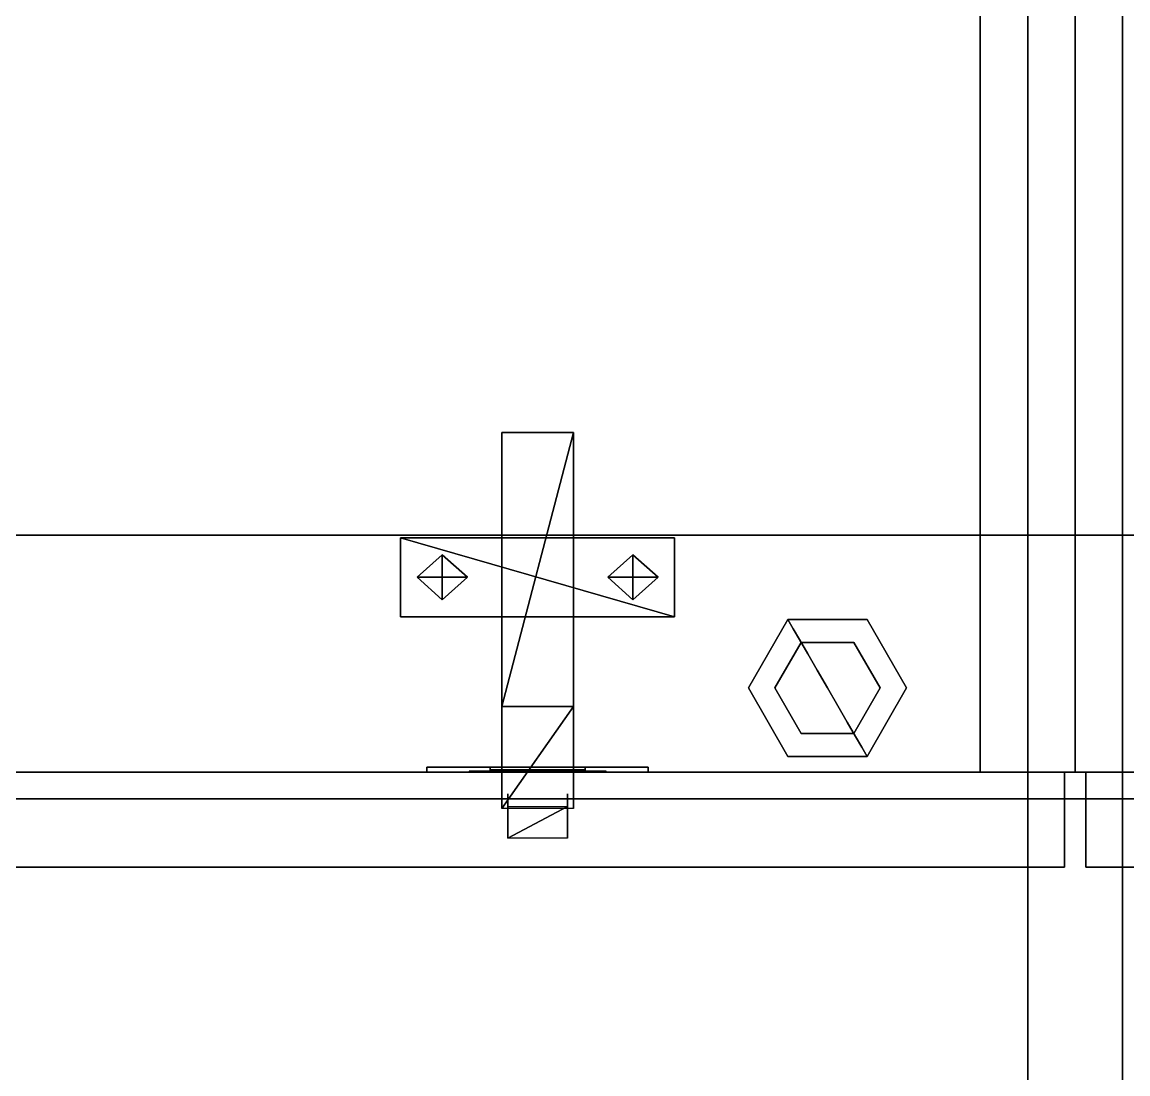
# Model space of a CAD drawing. Extents: x 0 to 6014, y -2453 to 0.
# Drawn here: x 2819.2 to 3029, y -607.2 to -407.7 of the extents above; entities that cross this region are included whole.
import ezdxf

# ---------------------------------------------------------------- set-up
doc = ezdxf.new("R2010")
doc.units = 0
for name, color, linetype in [('LAYER0', 7, 'CONTINUOUS'), ('LAYER1', 7, 'CONTINUOUS'), ('LAYER217', 7, 'CONTINUOUS'), ('LAYER250', 7, 'CONTINUOUS'), ('LAYER267', 7, 'CONTINUOUS'), ('LAYER268', 7, 'CONTINUOUS'), ('LAYER315', 254, 'CONTINUOUS'), ('LAYER361', 7, 'CONTINUOUS'), ('LAYER377', 45, 'CONTINUOUS'), ('LAYER387', 7, 'CONTINUOUS'), ('LAYER388', 7, 'CONTINUOUS'), ('LAYER391', 7, 'CONTINUOUS'), ('LAYER400', 28, 'CONTINUOUS'), ('LAYER401', 253, 'CONTINUOUS'), ('LAYER404', 254, 'CONTINUOUS'), ('LAYER406', 45, 'CONTINUOUS'), ('LAYER43', 7, 'CONTINUOUS'), ('LAYER56', 7, 'CONTINUOUS'), ('LAYER688', 45, 'CONTINUOUS'), ('LAYER695', 7, 'CONTINUOUS')]:
    doc.layers.add(name, color=color, linetype=linetype)

msp = doc.modelspace()

# ---------------------------------------------------------------- linework, layer by layer
at = {"layer": 'LAYER0'}
for points, invisible_edges in [([(1510, -265), (4585, 0), (2107, -1840), (1510, -265)], 7), ([(1510, 0, 5), (2107, -1840, 5), (4585, 0, 5), (1510, 0, 5)], 3), ([(2107, -1840), (4585, 0), (2107, -2453), (2107, -1840)], 3), ([(2107, -2453), (4585, 0), (4585, -640), (2107, -2453)], 5), ([(4585, 0, 5), (2107, -1840, 5), (4585, -640, 5), (4585, 0, 5)], 3)]:
    msp.add_3dface(points, dxfattribs=dict(at, invisible_edges=invisible_edges))
at = {"layer": 'LAYER217', "invisible_edges": 1}
for points in [[(3028, -150, 1943), (3046, -755, 1943), (3028, -755, 1943), (3028, -150, 1943)], [(3046, -755, 1943), (3028, -150, 1943), (3046, -150, 1943), (3046, -755, 1943)], [(3046, -150, 2293), (3028, -755, 2293), (3046, -755, 2293), (3046, -150, 2293)], [(3028, -755, 2293), (3046, -150, 2293), (3028, -150, 2293), (3028, -755, 2293)], [(3028, -755, 2293), (3028, -150, 1943), (3028, -755, 1943), (3028, -755, 2293)], [(3028, -150, 1943), (3028, -755, 2293), (3028, -150, 2293), (3028, -150, 1943)]]:
    msp.add_3dface(points, dxfattribs=at)
at = {"layer": 'LAYER250', "invisible_edges": 1}
for points in [[(3010, -150, 1943), (3010, -755, 2293), (3010, -150, 2293), (3010, -150, 1943)], [(3010, -755, 2293), (3010, -150, 1943), (3010, -755, 1943), (3010, -755, 2293)], [(3010, -150, 1943), (3028, -755, 1943), (3010, -755, 1943), (3010, -150, 1943)], [(3028, -755, 1943), (3010, -150, 1943), (3028, -150, 1943), (3028, -755, 1943)], [(3028, -150, 2293), (3010, -755, 2293), (3028, -755, 2293), (3028, -150, 2293)], [(3010, -755, 2293), (3028, -150, 2293), (3010, -150, 2293), (3010, -755, 2293)], [(3028, -755, 1943), (3028, -150, 2293), (3028, -755, 2293), (3028, -755, 1943)], [(3028, -150, 2293), (3028, -755, 1943), (3028, -150, 1943), (3028, -150, 2293)]]:
    msp.add_3dface(points, dxfattribs=at)
at = {"layer": 'LAYER267', "invisible_edges": 1}
for points in [[(3010, -150, 1944), (2428, -755, 1944), (2428, -150, 1944), (3010, -150, 1944)], [(2428, -755, 1944), (3010, -150, 1944), (3010, -755, 1944), (2428, -755, 1944)], [(3010, -755, 1962), (2428, -150, 1962), (2428, -755, 1962), (3010, -755, 1962)], [(2428, -150, 1962), (3010, -755, 1962), (3010, -150, 1962), (2428, -150, 1962)], [(3010, -150, 1944), (3010, -755, 1962), (3010, -755, 1944), (3010, -150, 1944)], [(3010, -755, 1962), (3010, -150, 1944), (3010, -150, 1962), (3010, -755, 1962)]]:
    msp.add_3dface(points, dxfattribs=at)
at = {"layer": 'LAYER268', "invisible_edges": 1}
for points in [[(2428, -150, 2292), (3010, -755, 2292), (3010, -150, 2292), (2428, -150, 2292)], [(3010, -755, 2292), (2428, -150, 2292), (2428, -755, 2292), (3010, -755, 2292)], [(2428, -755, 2274), (3010, -150, 2274), (3010, -755, 2274), (2428, -755, 2274)], [(3010, -150, 2274), (2428, -755, 2274), (2428, -150, 2274), (3010, -150, 2274)], [(3010, -150, 2274), (3010, -755, 2292), (3010, -755, 2274), (3010, -150, 2274)], [(3010, -755, 2292), (3010, -150, 2274), (3010, -150, 2292), (3010, -755, 2292)]]:
    msp.add_3dface(points, dxfattribs=at)
at = {"layer": 'LAYER315', "invisible_edges": 1}
for points in [[(3646, -505, 1925), (1678, -755, 1925), (1678, -505, 1925), (3646, -505, 1925)], [(1678, -755, 1925), (3646, -505, 1925), (3646, -755, 1925), (1678, -755, 1925)], [(1678, -505, 1943), (3646, -505, 1925), (1678, -505, 1925), (1678, -505, 1943)], [(3646, -505, 1925), (1678, -505, 1943), (3646, -505, 1943), (3646, -505, 1925)], [(3646, -755, 1943), (1678, -505, 1943), (1678, -755, 1943), (3646, -755, 1943)], [(1678, -505, 1943), (3646, -755, 1943), (3646, -505, 1943), (1678, -505, 1943)]]:
    msp.add_3dface(points, dxfattribs=at)
at = {"layer": 'LAYER361', "invisible_edges": 1}
for points in [[(3019, -150, 1582), (3037, -550, 1582), (3019, -550, 1582), (3019, -150, 1582)], [(3037, -550, 1582), (3019, -150, 1582), (3037, -150, 1582), (3037, -550, 1582)], [(3037, -150, 1925), (3019, -550, 1925), (3037, -550, 1925), (3037, -150, 1925)], [(3019, -550, 1925), (3037, -150, 1925), (3019, -150, 1925), (3019, -550, 1925)], [(3019, -550, 1925), (3019, -150, 1582), (3019, -550, 1582), (3019, -550, 1925)], [(3019, -150, 1582), (3019, -550, 1925), (3019, -150, 1925), (3019, -150, 1582)], [(3019, -550, 1925), (3037, -550, 1582), (3037, -550, 1925), (3019, -550, 1925)], [(3037, -550, 1582), (3019, -550, 1925), (3019, -550, 1582), (3037, -550, 1582)]]:
    msp.add_3dface(points, dxfattribs=at)
at = {"layer": 'LAYER377', "invisible_edges": 1}
for points in [[(3626, -550, 1557), (3021, -550, 1922), (3626, -550, 1922), (3626, -550, 1557)], [(3021, -550, 1922), (3626, -550, 1557), (3021, -550, 1557), (3021, -550, 1922)], [(3626, -568, 1922), (3021, -550, 1922), (3021, -568, 1922), (3626, -568, 1922)], [(3021, -550, 1922), (3626, -568, 1922), (3626, -550, 1922), (3021, -550, 1922)], [(3021, -568, 1557), (3021, -550, 1922), (3021, -550, 1557), (3021, -568, 1557)], [(3021, -550, 1922), (3021, -568, 1557), (3021, -568, 1922), (3021, -550, 1922)], [(3626, -550, 1557), (3021, -568, 1557), (3021, -550, 1557), (3626, -550, 1557)], [(3021, -568, 1557), (3626, -550, 1557), (3626, -568, 1557), (3021, -568, 1557)], [(3021, -568, 1557), (3626, -568, 1922), (3021, -568, 1922), (3021, -568, 1557)], [(3626, -568, 1922), (3021, -568, 1557), (3626, -568, 1557), (3626, -568, 1922)]]:
    msp.add_3dface(points, dxfattribs=at)
at = {"layer": 'LAYER387', "invisible_edges": 1}
for points in [[(2428, -150, 1924), (3001, -550, 1924), (3001, -150, 1924), (2428, -150, 1924)], [(3001, -550, 1924), (2428, -150, 1924), (2428, -550, 1924), (3001, -550, 1924)], [(2428, -550, 1906), (3001, -150, 1906), (3001, -550, 1906), (2428, -550, 1906)], [(3001, -150, 1906), (2428, -550, 1906), (2428, -150, 1906), (3001, -150, 1906)], [(3001, -150, 1906), (3001, -550, 1924), (3001, -550, 1906), (3001, -150, 1906)], [(3001, -550, 1924), (3001, -150, 1906), (3001, -150, 1924), (3001, -550, 1924)], [(2428, -550, 1906), (3001, -550, 1924), (2428, -550, 1924), (2428, -550, 1906)], [(3001, -550, 1924), (2428, -550, 1906), (3001, -550, 1906), (3001, -550, 1924)]]:
    msp.add_3dface(points, dxfattribs=at)
at = {"layer": 'LAYER388', "invisible_edges": 1}
for points in [[(3001, -150, 1583), (2428, -550, 1583), (2428, -150, 1583), (3001, -150, 1583)], [(2428, -550, 1583), (3001, -150, 1583), (3001, -550, 1583), (2428, -550, 1583)], [(3001, -550, 1601), (2428, -150, 1601), (2428, -550, 1601), (3001, -550, 1601)], [(2428, -150, 1601), (3001, -550, 1601), (3001, -150, 1601), (2428, -150, 1601)], [(3001, -150, 1583), (3001, -550, 1601), (3001, -550, 1583), (3001, -150, 1583)], [(3001, -550, 1601), (3001, -150, 1583), (3001, -150, 1601), (3001, -550, 1601)], [(3001, -550, 1601), (2428, -550, 1583), (3001, -550, 1583), (3001, -550, 1601)], [(2428, -550, 1583), (3001, -550, 1601), (2428, -550, 1601), (2428, -550, 1583)]]:
    msp.add_3dface(points, dxfattribs=at)
at = {"layer": 'LAYER391', "invisible_edges": 1}
for points in [[(3001, -150, 1582), (3001, -550, 1925), (3001, -150, 1925), (3001, -150, 1582)], [(3001, -550, 1925), (3001, -150, 1582), (3001, -550, 1582), (3001, -550, 1925)], [(3001, -150, 1582), (3019, -550, 1582), (3001, -550, 1582), (3001, -150, 1582)], [(3019, -550, 1582), (3001, -150, 1582), (3019, -150, 1582), (3019, -550, 1582)], [(3019, -150, 1925), (3001, -550, 1925), (3019, -550, 1925), (3019, -150, 1925)], [(3001, -550, 1925), (3019, -150, 1925), (3001, -150, 1925), (3001, -550, 1925)], [(3019, -550, 1582), (3019, -150, 1925), (3019, -550, 1925), (3019, -550, 1582)], [(3019, -150, 1925), (3019, -550, 1582), (3019, -150, 1582), (3019, -150, 1925)], [(3019, -550, 1582), (3001, -550, 1925), (3001, -550, 1582), (3019, -550, 1582)], [(3001, -550, 1925), (3019, -550, 1582), (3019, -550, 1925), (3001, -550, 1925)]]:
    msp.add_3dface(points, dxfattribs=at)
at = {"layer": 'LAYER400'}
for points in [[(2896, -549, 1883.5), (2896, -550, 1883.5), (2896, -549, 1883.5)], [(2896, -549, 1883.5), (2896, -549, 1901.5), (2896, -549, 1901.5), (2896, -549, 1883.5)], [(2938, -550, 1883.5), (2896, -550, 1883.5), (2896, -549, 1883.5), (2938, -549, 1883.5)], [(2908, -549, 1901.5), (2908, -550, 1901.5), (2896, -550, 1901.5), (2896, -549, 1901.5)], [(2896, -549, 1901.5), (2896, -550, 1901.5), (2896, -550, 1883.5), (2896, -549, 1883.5)], [(2926, -549, 1888.5), (2926, -550, 1888.5), (2908, -550, 1888.5), (2908, -549, 1888.5)], [(2908, -549, 1888.5), (2908, -550, 1888.5), (2908, -550, 1901.5), (2908, -549, 1901.5)], [(2926, -549, 1888.5), (2926, -550, 1888.5), (2926, -550, 1901.5), (2926, -549, 1901.5)], [(2926, -549, 1901.5), (2926, -550, 1901.5), (2938, -550, 1901.5), (2938, -549, 1901.5)], [(2938, -549, 1883.5), (2938, -549, 1901.5), (2938, -549, 1901.5), (2938, -549, 1883.5)], [(2938, -549, 1901.5), (2938, -550, 1901.5), (2938, -550, 1883.5), (2938, -549, 1883.5)], [(2908, -550, 1901.5), (2896, -550, 1901.5), (2908, -550, 1901.5)], [(2938, -550, 1883.5), (2938, -550, 1901.5), (2896, -550, 1901.5), (2896, -550, 1883.5)], [(2926, -550, 1888.5), (2908, -550, 1888.5), (2926, -550, 1888.5)], [(2926, -550, 1901.5), (2938, -550, 1901.5), (2926, -550, 1901.5)]]:
    msp.add_3dface(points, dxfattribs=at)
for points, invisible_edges in [([(2896, -549, 1883.5), (2938, -549, 1883.5), (2926, -549, 1888.5), (2908, -549, 1888.5)], 10), ([(2896, -549, 1883.5), (2908, -549, 1888.5), (2908, -549, 1901.5), (2896, -549, 1901.5)], 1), ([(2911.683, -549.5, 1905.709), (2922.5, -549.5, 1905.5), (2926, -549.5, 1901.5), (2908, -549.5, 1901.5)], 5), ([(2908, -549.5, 1901.5), (2926, -549.5, 1901.5), (2926, -549.5, 1888.5), (2908, -549.5, 1888.5)], 1), ([(2911.5, -549.5, 1912.5), (2922.5, -549.5, 1912.5), (2922.5, -549.5, 1905.5), (2911.683, -549.5, 1905.709)], 4), ([(2938, -549, 1883.5), (2926, -549, 1888.5), (2926, -549, 1901.5), (2938, -549, 1901.5)], 1), ([(2904.99, -549.75, 1906.475), (2904, -549.75, 1901.5), (2908, -549.75, 1901.5), (2911.5, -549.75, 1905.5)], 8), ([(2907.808, -549.75, 1910.692), (2904.99, -549.75, 1906.475), (2911.5, -549.75, 1905.5), (2911.5, -549.75, 1909)], 10), ([(2912.025, -549.75, 1913.51), (2907.808, -549.75, 1910.692), (2911.5, -549.75, 1909), (2911.5, -549.75, 1912.5)], 10), ([(2917, -549.75, 1914.5), (2912.025, -549.75, 1913.51), (2911.5, -549.75, 1912.5), (2917, -549.75, 1912.5)], 10), ([(2921.975, -549.75, 1913.51), (2917, -549.75, 1914.5), (2917, -549.75, 1912.5), (2922.5, -549.75, 1912.5)], 10), ([(2926.192, -549.75, 1910.692), (2921.975, -549.75, 1913.51), (2922.5, -549.75, 1912.5), (2922.5, -549.75, 1909)], 10), ([(2930, -549.75, 1901.5), (2929.01, -549.75, 1906.475), (2922.5, -549.75, 1905.5), (2926, -549.75, 1901.5)], 2), ([(2929.01, -549.75, 1906.475), (2926.192, -549.75, 1910.692), (2922.5, -549.75, 1909), (2922.5, -549.75, 1905.5)], 10)]:
    msp.add_3dface(points, dxfattribs=dict(at, invisible_edges=invisible_edges))
at = {"layer": 'LAYER401'}
for points in [[(2923.783, -485.5, 1906), (2923.783, -485.5, 1891.078), (2910.217, -485.5, 1906), (2923.783, -485.5, 1906)], [(2910.217, -485.5, 1906), (2923.783, -485.5, 1891.078), (2910.217, -485.5, 1891.078), (2910.217, -485.5, 1906)], [(2910.217, -485.5, 1906), (2910.217, -485.5, 1891.078), (2910.217, -537.5, 1906), (2910.217, -485.5, 1906)], [(2910.217, -537.5, 1906), (2910.217, -485.5, 1891.078), (2910.217, -537.5, 1891.078), (2910.217, -537.5, 1906)], [(2923.783, -537.5, 1891.078), (2910.217, -537.5, 1891.078), (2923.783, -485.5, 1891.078), (2923.783, -537.5, 1891.078)], [(2923.783, -485.5, 1891.078), (2910.217, -537.5, 1891.078), (2910.217, -485.5, 1891.078), (2923.783, -485.5, 1891.078)], [(2923.783, -537.5, 1906), (2923.783, -537.5, 1891.078), (2923.783, -485.5, 1906), (2923.783, -537.5, 1906)], [(2923.783, -485.5, 1906), (2923.783, -537.5, 1891.078), (2923.783, -485.5, 1891.078), (2923.783, -485.5, 1906)], [(2891, -520.5, 1904.01), (2891, -520.5, 1906), (2891, -505.5, 1906), (2891, -520.5, 1904.01)], [(2891, -520.5, 1904.01), (2891, -505.5, 1906), (2891, -505.5, 1904.01), (2891, -520.5, 1904.01)], [(2891, -505.5, 1904.01), (2891, -505.5, 1906), (2943, -505.5, 1906), (2891, -505.5, 1904.01)], [(2891, -505.5, 1904.01), (2943, -505.5, 1906), (2943, -505.5, 1904.01), (2891, -505.5, 1904.01)], [(2943, -520.5, 1904.01), (2891, -520.5, 1904.01), (2891, -505.5, 1904.01), (2943, -520.5, 1904.01)], [(2943, -520.5, 1904.01), (2891, -505.5, 1904.01), (2943, -505.5, 1904.01), (2943, -520.5, 1904.01)], [(2943, -505.5, 1904.01), (2943, -505.5, 1906), (2943, -520.5, 1906), (2943, -505.5, 1904.01)], [(2943, -505.5, 1904.01), (2943, -520.5, 1906), (2943, -520.5, 1904.01), (2943, -505.5, 1904.01)], [(2898.913, -508.7573, 1903.016), (2894.117, -513, 1903.016), (2898.913, -508.7573, 1904.01), (2898.913, -508.7573, 1903.016)], [(2898.913, -508.7573, 1904.01), (2894.117, -513, 1903.016), (2894.117, -513, 1904.01), (2898.913, -508.7573, 1904.01)], [(2894.117, -513, 1904.01), (2898.913, -508.7573, 1904.01), (2903.709, -513, 1904.01), (2894.117, -513, 1904.01)], [(2894.117, -513, 1903.016), (2898.913, -508.7573, 1903.016), (2898.913, -517.2427, 1903.016), (2894.117, -513, 1903.016)], [(2903.709, -513, 1903.016), (2898.913, -508.7573, 1903.016), (2903.709, -513, 1904.01), (2903.709, -513, 1903.016)], [(2903.709, -513, 1904.01), (2898.913, -508.7573, 1903.016), (2898.913, -508.7573, 1904.01), (2903.709, -513, 1904.01)], [(2898.913, -517.2427, 1903.016), (2898.913, -508.7573, 1903.016), (2903.709, -513, 1903.016), (2898.913, -517.2427, 1903.016)], [(2935.087, -508.7573, 1903.016), (2930.291, -513, 1903.016), (2935.087, -508.7573, 1904.01), (2935.087, -508.7573, 1903.016)], [(2935.087, -508.7573, 1904.01), (2930.291, -513, 1903.016), (2930.291, -513, 1904.01), (2935.087, -508.7573, 1904.01)], [(2930.291, -513, 1904.01), (2935.087, -508.7573, 1904.01), (2939.883, -513, 1904.01), (2930.291, -513, 1904.01)], [(2930.291, -513, 1903.016), (2935.087, -508.7573, 1903.016), (2935.087, -517.2427, 1903.016), (2930.291, -513, 1903.016)], [(2939.883, -513, 1903.016), (2935.087, -508.7573, 1903.016), (2939.883, -513, 1904.01), (2939.883, -513, 1903.016)], [(2939.883, -513, 1904.01), (2935.087, -508.7573, 1903.016), (2935.087, -508.7573, 1904.01), (2939.883, -513, 1904.01)], [(2935.087, -517.2427, 1903.016), (2935.087, -508.7573, 1903.016), (2939.883, -513, 1903.016), (2935.087, -517.2427, 1903.016)], [(2894.117, -513, 1904.01), (2903.709, -513, 1904.01), (2898.913, -517.2427, 1904.01), (2894.117, -513, 1904.01)], [(2894.117, -513, 1904.01), (2894.117, -513, 1903.016), (2898.913, -517.2427, 1904.01), (2894.117, -513, 1904.01)], [(2898.913, -517.2427, 1904.01), (2894.117, -513, 1903.016), (2898.913, -517.2427, 1903.016), (2898.913, -517.2427, 1904.01)], [(2898.913, -517.2427, 1903.016), (2903.709, -513, 1903.016), (2898.913, -517.2427, 1904.01), (2898.913, -517.2427, 1903.016)], [(2898.913, -517.2427, 1904.01), (2903.709, -513, 1903.016), (2903.709, -513, 1904.01), (2898.913, -517.2427, 1904.01)], [(2930.291, -513, 1904.01), (2939.883, -513, 1904.01), (2935.087, -517.2427, 1904.01), (2930.291, -513, 1904.01)], [(2930.291, -513, 1904.01), (2930.291, -513, 1903.016), (2935.087, -517.2427, 1904.01), (2930.291, -513, 1904.01)], [(2935.087, -517.2427, 1904.01), (2930.291, -513, 1903.016), (2935.087, -517.2427, 1903.016), (2935.087, -517.2427, 1904.01)], [(2935.087, -517.2427, 1903.016), (2939.883, -513, 1903.016), (2935.087, -517.2427, 1904.01), (2935.087, -517.2427, 1903.016)], [(2935.087, -517.2427, 1904.01), (2939.883, -513, 1903.016), (2939.883, -513, 1904.01), (2935.087, -517.2427, 1904.01)], [(2943, -520.5, 1906), (2891, -520.5, 1906), (2891, -520.5, 1904.01), (2943, -520.5, 1906)], [(2943, -520.5, 1906), (2891, -520.5, 1904.01), (2943, -520.5, 1904.01), (2943, -520.5, 1906)], [(2910.217, -537.5, 1898.042), (2910.217, -537.5, 1891.078), (2910.217, -556.8654, 1895.058), (2910.217, -537.5, 1898.042)], [(2910.217, -556.8654, 1895.058), (2910.217, -537.5, 1891.078), (2910.217, -556.8654, 1888.094), (2910.217, -556.8654, 1895.058)], [(2923.783, -556.8654, 1888.094), (2910.217, -556.8654, 1888.094), (2923.783, -537.5, 1891.078), (2923.783, -556.8654, 1888.094)], [(2923.783, -537.5, 1891.078), (2910.217, -556.8654, 1888.094), (2910.217, -537.5, 1891.078), (2923.783, -537.5, 1891.078)], [(2923.783, -556.8654, 1895.058), (2923.783, -556.8654, 1888.094), (2923.783, -537.5, 1898.042), (2923.783, -556.8654, 1895.058)], [(2923.783, -537.5, 1898.042), (2923.783, -556.8654, 1888.094), (2923.783, -537.5, 1891.078), (2923.783, -537.5, 1898.042)], [(2911.348, -554.0753, 1890.308), (2911.348, -556.4556, 1888.818), (2911.348, -561.9226, 1907.082), (2911.348, -554.0753, 1890.308)], [(2922.652, -561.9226, 1907.082), (2922.652, -562.5, 1906.591), (2922.652, -554.0753, 1890.308), (2922.652, -561.9226, 1907.082)], [(2922.652, -554.0753, 1890.308), (2922.652, -562.5, 1906.591), (2922.652, -556.4556, 1888.818), (2922.652, -554.0753, 1890.308)], [(2911.348, -561.9226, 1907.082), (2911.348, -556.4556, 1888.818), (2911.348, -562.5, 1906.591), (2911.348, -561.9226, 1907.082)], [(2922.652, -562.5, 1906.591), (2911.348, -562.5, 1906.591), (2922.652, -556.4556, 1888.818), (2922.652, -562.5, 1906.591)], [(2922.652, -556.4556, 1888.818), (2911.348, -562.5, 1906.591), (2911.348, -556.4556, 1888.818), (2922.652, -556.4556, 1888.818)]]:
    msp.add_3dface(points, dxfattribs=at)
at = {"layer": 'LAYER404'}
for points, invisible_edges in [([(2964.5, -521.0096, 1854.166), (2957, -534, 1854.166), (2987, -534, 1854.166), (2979.5, -521.0096, 1854.166)], 2), ([(2964.5, -521.0096, 1854.166), (2957, -534, 1854.166), (2957, -534, 1879.062), (2964.5, -521.0096, 1879.062)], 2), ([(2957.511, -534, 1882.928), (2957, -534, 1879.062), (2964.5, -521.0096, 1879.062), (2964.755, -521.4523, 1882.928)], 9), ([(2964.755, -521.4523, 1666.067), (2964.5, -521.0096, 1669.934), (2957, -534, 1669.934), (2957.511, -534, 1666.067)], 12), ([(2959.01, -534, 1886.531), (2957.511, -534, 1882.928), (2964.755, -521.4523, 1882.928), (2965.505, -522.75, 1886.531)], 11), ([(2965.505, -522.75, 1662.465), (2964.755, -521.4523, 1666.067), (2957.511, -534, 1666.067), (2959.01, -534, 1662.465)], 14), ([(2964.755, -521.4523, 1882.928), (2964.5, -521.0096, 1879.062), (2979.5, -521.0096, 1879.062), (2979.245, -521.4523, 1882.928)], 12), ([(2979.245, -521.4523, 1666.067), (2979.5, -521.0096, 1669.934), (2964.5, -521.0096, 1669.934), (2964.755, -521.4523, 1666.067)], 9), ([(2965.505, -522.75, 1886.531), (2964.755, -521.4523, 1882.928), (2979.245, -521.4523, 1882.928), (2978.495, -522.75, 1886.531)], 14), ([(2978.495, -522.75, 1662.465), (2979.245, -521.4523, 1666.067), (2964.755, -521.4523, 1666.067), (2965.505, -522.75, 1662.465)], 11), ([(2984.99, -534, 1662.465), (2986.489, -534, 1666.067), (2979.245, -521.4523, 1666.067), (2978.495, -522.75, 1662.465)], 15), ([(2978.495, -522.75, 1886.531), (2979.245, -521.4523, 1882.928), (2986.489, -534, 1882.928), (2984.99, -534, 1886.531)], 15), ([(2986.489, -534, 1666.067), (2987, -534, 1669.934), (2979.5, -521.0096, 1669.934), (2979.245, -521.4523, 1666.067)], 13), ([(2979.245, -521.4523, 1882.928), (2979.5, -521.0096, 1879.062), (2987, -534, 1879.062), (2986.489, -534, 1882.928)], 13), ([(2961.394, -534, 1889.625), (2959.01, -534, 1886.531), (2965.505, -522.75, 1886.531), (2966.697, -524.8145, 1889.625)], 11), ([(2966.697, -524.8145, 1659.371), (2965.505, -522.75, 1662.465), (2959.01, -534, 1662.465), (2961.394, -534, 1659.371)], 14), ([(2966.697, -524.8145, 1889.625), (2965.505, -522.75, 1886.531), (2978.495, -522.75, 1886.531), (2977.303, -524.8145, 1889.625)], 14), ([(2977.303, -524.8145, 1659.371), (2978.495, -522.75, 1662.465), (2965.505, -522.75, 1662.465), (2966.697, -524.8145, 1659.371)], 11), ([(2977.303, -524.8145, 1889.625), (2978.495, -522.75, 1886.531), (2984.99, -534, 1886.531), (2982.606, -534, 1889.625)], 15), ([(2982.606, -534, 1659.371), (2984.99, -534, 1662.465), (2978.495, -522.75, 1662.465), (2977.303, -524.8145, 1659.371)], 15), ([(2964.5, -534, 1891.999), (2961.394, -534, 1889.625), (2966.697, -524.8145, 1889.625), (2968.25, -527.5048, 1891.999)], 11), ([(2968.25, -527.5048, 1656.997), (2966.697, -524.8145, 1659.371), (2961.394, -534, 1659.371), (2964.5, -534, 1656.997)], 14), ([(2967, -525.3397, 1694.83), (2962, -534, 1694.83), (2982, -534, 1694.83), (2977, -525.3397, 1694.83)], 2), ([(2967, -525.3397, 1854.166), (2962, -534, 1854.166), (2962, -534, 1694.83), (2967, -525.3397, 1694.83)], 8), ([(2968.25, -527.5048, 1891.999), (2966.697, -524.8145, 1889.625), (2977.303, -524.8145, 1889.625), (2975.75, -527.5048, 1891.999)], 14), ([(2975.75, -527.5048, 1656.997), (2977.303, -524.8145, 1659.371), (2966.697, -524.8145, 1659.371), (2968.25, -527.5048, 1656.997)], 11), ([(2977, -525.3397, 1854.166), (2967, -525.3397, 1854.166), (2967, -525.3397, 1694.83), (2977, -525.3397, 1694.83)], 2), ([(2975.75, -527.5048, 1891.999), (2977.303, -524.8145, 1889.625), (2982.606, -534, 1889.625), (2979.5, -534, 1891.999)], 15), ([(2979.5, -534, 1656.997), (2982.606, -534, 1659.371), (2977.303, -524.8145, 1659.371), (2975.75, -527.5048, 1656.997)], 15), ([(2968.118, -534, 1893.491), (2964.5, -534, 1891.999), (2968.25, -527.5048, 1891.999), (2970.059, -530.6378, 1893.491)], 11), ([(2970.059, -530.6378, 1655.505), (2968.25, -527.5048, 1656.997), (2964.5, -534, 1656.997), (2968.118, -534, 1655.505)], 14), ([(2970.059, -530.6378, 1893.491), (2968.25, -527.5048, 1891.999), (2975.75, -527.5048, 1891.999), (2973.941, -530.6378, 1893.491)], 14), ([(2973.941, -530.6378, 1655.505), (2975.75, -527.5048, 1656.997), (2968.25, -527.5048, 1656.997), (2970.059, -530.6378, 1655.505)], 11), ([(2973.941, -530.6378, 1893.491), (2975.75, -527.5048, 1891.999), (2979.5, -534, 1891.999), (2975.882, -534, 1893.491)], 15), ([(2975.882, -534, 1655.505), (2979.5, -534, 1656.997), (2975.75, -527.5048, 1656.997), (2973.941, -530.6378, 1655.505)], 15), ([(2972, -534, 1895.134), (2968.118, -534, 1893.491), (2970.059, -530.6378, 1893.491), (2972, -534, 1895.134)], 3), ([(2972, -534, 1654.996), (2970.059, -530.6378, 1655.505), (2968.118, -534, 1655.505), (2972, -534, 1654.996)], 6), ([(2972, -534, 1895.134), (2970.059, -530.6378, 1893.491), (2973.941, -530.6378, 1893.491), (2972, -534, 1895.134)], 6), ([(2972, -534, 1654.996), (2973.941, -530.6378, 1655.505), (2970.059, -530.6378, 1655.505), (2972, -534, 1654.996)], 3), ([(2972, -534, 1895.134), (2973.941, -530.6378, 1893.491), (2975.882, -534, 1893.491), (2972, -534, 1895.134)], 7), ([(2972, -534, 1654.996), (2975.882, -534, 1655.505), (2973.941, -530.6378, 1655.505), (2972, -534, 1654.996)], 7), ([(2957, -534, 1854.166), (2987, -534, 1854.166), (2979.5, -546.9904, 1854.166), (2964.5, -546.9904, 1854.166)], 1), ([(2987, -534, 1694.83), (2957, -534, 1694.83), (2964.5, -546.9904, 1694.83), (2979.5, -546.9904, 1694.83)], 1), ([(2957, -534, 1854.166), (2964.5, -546.9904, 1854.166), (2964.5, -546.9904, 1879.062), (2957, -534, 1879.062)], 8), ([(2964.755, -546.5477, 1882.928), (2964.5, -546.9904, 1879.062), (2957, -534, 1879.062), (2957.511, -534, 1882.928)], 13), ([(2957, -534, 1854.166), (2987, -534, 1854.166), (2979.5, -546.9904, 1854.166), (2964.5, -546.9904, 1854.166)], 1), ([(2957.511, -534, 1666.067), (2957, -534, 1669.934), (2964.5, -546.9904, 1669.934), (2964.755, -546.5477, 1666.067)], 13), ([(2965.505, -545.25, 1886.531), (2964.755, -546.5477, 1882.928), (2957.511, -534, 1882.928), (2959.01, -534, 1886.531)], 15), ([(2959.01, -534, 1662.465), (2957.511, -534, 1666.067), (2964.755, -546.5477, 1666.067), (2965.505, -545.25, 1662.465)], 15), ([(2966.697, -543.1855, 1889.625), (2965.505, -545.25, 1886.531), (2959.01, -534, 1886.531), (2961.394, -534, 1889.625)], 15), ([(2961.394, -534, 1659.371), (2959.01, -534, 1662.465), (2965.505, -545.25, 1662.465), (2966.697, -543.1855, 1659.371)], 15), ([(2968.25, -540.4952, 1891.999), (2966.697, -543.1855, 1889.625), (2961.394, -534, 1889.625), (2964.5, -534, 1891.999)], 15), ([(2964.5, -534, 1656.997), (2961.394, -534, 1659.371), (2966.697, -543.1855, 1659.371), (2968.25, -540.4952, 1656.997)], 15), ([(2962, -534, 1694.83), (2982, -534, 1694.83), (2977, -542.6603, 1694.83), (2967, -542.6603, 1694.83)], 1), ([(2962, -534, 1854.166), (2967, -542.6603, 1854.166), (2967, -542.6603, 1694.83), (2962, -534, 1694.83)], 2), ([(2970.059, -537.3622, 1893.491), (2968.25, -540.4952, 1891.999), (2964.5, -534, 1891.999), (2968.118, -534, 1893.491)], 15), ([(2968.118, -534, 1655.505), (2964.5, -534, 1656.997), (2968.25, -540.4952, 1656.997), (2970.059, -537.3622, 1655.505)], 15), ([(2972, -534, 1895.134), (2970.059, -537.3622, 1893.491), (2968.118, -534, 1893.491), (2972, -534, 1895.134)], 7), ([(2972, -534, 1654.996), (2968.118, -534, 1655.505), (2970.059, -537.3622, 1655.505), (2972, -534, 1654.996)], 7), ([(2972, -534, 1895.134), (2973.941, -537.3622, 1893.491), (2970.059, -537.3622, 1893.491), (2972, -534, 1895.134)], 6), ([(2972, -534, 1654.996), (2970.059, -537.3622, 1655.505), (2973.941, -537.3622, 1655.505), (2972, -534, 1654.996)], 3), ([(2972, -534, 1895.134), (2975.882, -534, 1893.491), (2973.941, -537.3622, 1893.491), (2972, -534, 1895.134)], 3), ([(2972, -534, 1654.996), (2973.941, -537.3622, 1655.505), (2975.882, -534, 1655.505), (2972, -534, 1654.996)], 6), ([(2975.882, -534, 1893.491), (2979.5, -534, 1891.999), (2975.75, -540.4952, 1891.999), (2973.941, -537.3622, 1893.491)], 11), ([(2973.941, -537.3622, 1655.505), (2975.75, -540.4952, 1656.997), (2979.5, -534, 1656.997), (2975.882, -534, 1655.505)], 14), ([(2975.75, -540.4952, 1656.997), (2977.303, -543.1855, 1659.371), (2982.606, -534, 1659.371), (2979.5, -534, 1656.997)], 14), ([(2979.5, -534, 1891.999), (2982.606, -534, 1889.625), (2977.303, -543.1855, 1889.625), (2975.75, -540.4952, 1891.999)], 11), ([(2977, -542.6603, 1854.166), (2982, -534, 1854.166), (2982, -534, 1694.83), (2977, -542.6603, 1694.83)], 8), ([(2977.303, -543.1855, 1659.371), (2978.495, -545.25, 1662.465), (2984.99, -534, 1662.465), (2982.606, -534, 1659.371)], 14), ([(2982.606, -534, 1889.625), (2984.99, -534, 1886.531), (2978.495, -545.25, 1886.531), (2977.303, -543.1855, 1889.625)], 11), ([(2978.495, -545.25, 1662.465), (2979.245, -546.5477, 1666.067), (2986.489, -534, 1666.067), (2984.99, -534, 1662.465)], 14), ([(2984.99, -534, 1886.531), (2986.489, -534, 1882.928), (2979.245, -546.5477, 1882.928), (2978.495, -545.25, 1886.531)], 11), ([(2979.245, -546.5477, 1666.067), (2979.5, -546.9904, 1669.934), (2987, -534, 1669.934), (2986.489, -534, 1666.067)], 12), ([(2986.489, -534, 1882.928), (2987, -534, 1879.062), (2979.5, -546.9904, 1879.062), (2979.245, -546.5477, 1882.928)], 9), ([(2973.941, -537.3622, 1893.491), (2975.75, -540.4952, 1891.999), (2968.25, -540.4952, 1891.999), (2970.059, -537.3622, 1893.491)], 14), ([(2970.059, -537.3622, 1655.505), (2968.25, -540.4952, 1656.997), (2975.75, -540.4952, 1656.997), (2973.941, -537.3622, 1655.505)], 11), ([(2975.75, -540.4952, 1891.999), (2977.303, -543.1855, 1889.625), (2966.697, -543.1855, 1889.625), (2968.25, -540.4952, 1891.999)], 14), ([(2968.25, -540.4952, 1656.997), (2966.697, -543.1855, 1659.371), (2977.303, -543.1855, 1659.371), (2975.75, -540.4952, 1656.997)], 11), ([(2966.697, -543.1855, 1659.371), (2965.505, -545.25, 1662.465), (2978.495, -545.25, 1662.465), (2977.303, -543.1855, 1659.371)], 11), ([(2977.303, -543.1855, 1889.625), (2978.495, -545.25, 1886.531), (2965.505, -545.25, 1886.531), (2966.697, -543.1855, 1889.625)], 14), ([(2967, -542.6603, 1854.166), (2977, -542.6603, 1854.166), (2977, -542.6603, 1694.83), (2967, -542.6603, 1694.83)], 10), ([(2965.505, -545.25, 1662.465), (2964.755, -546.5477, 1666.067), (2979.245, -546.5477, 1666.067), (2978.495, -545.25, 1662.465)], 11), ([(2978.495, -545.25, 1886.531), (2979.245, -546.5477, 1882.928), (2964.755, -546.5477, 1882.928), (2965.505, -545.25, 1886.531)], 14), ([(2964.755, -546.5477, 1666.067), (2964.5, -546.9904, 1669.934), (2979.5, -546.9904, 1669.934), (2979.245, -546.5477, 1666.067)], 9), ([(2979.245, -546.5477, 1882.928), (2979.5, -546.9904, 1879.062), (2964.5, -546.9904, 1879.062), (2964.755, -546.5477, 1882.928)], 12)]:
    msp.add_3dface(points, dxfattribs=dict(at, invisible_edges=invisible_edges))
for points in [[(2957, -534, 1694.83), (2964.5, -521.0096, 1694.83), (2964.5, -521.0096, 1669.934), (2957, -534, 1669.934)], [(2964.5, -521.0096, 1694.83), (2979.5, -521.0096, 1694.83), (2979.5, -521.0096, 1669.934), (2964.5, -521.0096, 1669.934)], [(2979.5, -521.0096, 1854.166), (2964.5, -521.0096, 1854.166), (2964.5, -521.0096, 1879.062), (2979.5, -521.0096, 1879.062)], [(2979.5, -521.0096, 1694.83), (2987, -534, 1694.83), (2987, -534, 1669.934), (2979.5, -521.0096, 1669.934)], [(2987, -534, 1854.166), (2979.5, -521.0096, 1854.166), (2979.5, -521.0096, 1879.062), (2987, -534, 1879.062)], [(2982, -534, 1854.166), (2977, -525.3397, 1854.166), (2977, -525.3397, 1694.83), (2982, -534, 1694.83)], [(2964.5, -546.9904, 1694.83), (2957, -534, 1694.83), (2957, -534, 1669.934), (2964.5, -546.9904, 1669.934)], [(2987, -534, 1694.83), (2979.5, -546.9904, 1694.83), (2979.5, -546.9904, 1669.934), (2987, -534, 1669.934)], [(2979.5, -546.9904, 1854.166), (2987, -534, 1854.166), (2987, -534, 1879.062), (2979.5, -546.9904, 1879.062)], [(2979.5, -546.9904, 1694.83), (2964.5, -546.9904, 1694.83), (2964.5, -546.9904, 1669.934), (2979.5, -546.9904, 1669.934)], [(2964.5, -546.9904, 1854.166), (2979.5, -546.9904, 1854.166), (2979.5, -546.9904, 1879.062), (2964.5, -546.9904, 1879.062)]]:
    msp.add_3dface(points, dxfattribs=at)
at = {"layer": 'LAYER406', "invisible_edges": 1}
for points in [[(3017, -550, 1557), (2412, -550, 1922), (3017, -550, 1922), (3017, -550, 1557)], [(2412, -550, 1922), (3017, -550, 1557), (2412, -550, 1557), (2412, -550, 1922)], [(3017, -568, 1922), (2412, -550, 1922), (2412, -568, 1922), (3017, -568, 1922)], [(2412, -550, 1922), (3017, -568, 1922), (3017, -550, 1922), (2412, -550, 1922)], [(3017, -550, 1557), (2412, -568, 1557), (2412, -550, 1557), (3017, -550, 1557)], [(2412, -568, 1557), (3017, -550, 1557), (3017, -568, 1557), (2412, -568, 1557)], [(3017, -568, 1922), (3017, -550, 1557), (3017, -550, 1922), (3017, -568, 1922)], [(3017, -550, 1557), (3017, -568, 1922), (3017, -568, 1557), (3017, -550, 1557)], [(2412, -568, 1557), (3017, -568, 1922), (2412, -568, 1922), (2412, -568, 1557)], [(3017, -568, 1922), (2412, -568, 1557), (3017, -568, 1557), (3017, -568, 1922)]]:
    msp.add_3dface(points, dxfattribs=at)
at = {"layer": 'LAYER43', "invisible_edges": 1}
for points in [[(3278, -150, 154), (2628, -823, 154), (2628, -150, 154), (3278, -150, 154)], [(2628, -823, 154), (3278, -150, 154), (3278, -823, 154), (2628, -823, 154)], [(3278, -823, 172), (2628, -150, 172), (2628, -823, 172), (3278, -823, 172)], [(2628, -150, 172), (3278, -823, 172), (3278, -150, 172), (2628, -150, 172)]]:
    msp.add_3dface(points, dxfattribs=at)
at = {"layer": 'LAYER56', "invisible_edges": 1}
for points in [[(2628, -174.6001, 550), (3278, -803.0001, 550), (3278, -174.6001, 550), (2628, -174.6001, 550)], [(3278, -803.0001, 550), (2628, -174.6001, 550), (2628, -803.0001, 550), (3278, -803.0001, 550)], [(2628, -803.0001, 532), (3278, -174.6001, 532), (3278, -803.0001, 532), (2628, -803.0001, 532)], [(3278, -174.6001, 532), (2628, -803.0001, 532), (2628, -174.6001, 532), (3278, -174.6001, 532)]]:
    msp.add_3dface(points, dxfattribs=at)
at = {"layer": 'LAYER688', "invisible_edges": 1}
for points in [[(2410, -155, 1582), (3628, -555, 1582), (3628, -155, 1582), (2410, -155, 1582)], [(3628, -555, 1582), (2410, -155, 1582), (2410, -555, 1582), (3628, -555, 1582)], [(2410, -555, 1564), (3628, -155, 1564), (3628, -555, 1564), (2410, -555, 1564)], [(3628, -155, 1564), (2410, -555, 1564), (2410, -155, 1564), (3628, -155, 1564)], [(2410, -555, 1564), (3628, -555, 1582), (2410, -555, 1582), (2410, -555, 1564)], [(3628, -555, 1582), (2410, -555, 1564), (3628, -555, 1564), (3628, -555, 1582)]]:
    msp.add_3dface(points, dxfattribs=at)
at = {"layer": 'LAYER695'}
for points, invisible_edges in [([(3628, -150, 5), (1660, -415, 5), (1660, -150, 5), (3628, -150, 5)], 1), ([(3628, -750, 5), (1660, -415, 5), (3628, -150, 5), (3628, -750, 5)], 3), ([(1660, -415, 155), (3628, -750, 155), (1660, -150, 155), (1660, -415, 155)], 3), ([(1660, -150, 155), (3628, -750, 155), (3628, -150, 155), (1660, -150, 155)], 1), ([(1613, -750, 5), (1660, -415, 5), (3628, -750, 5), (1613, -750, 5)], 3), ([(3628, -750, 155), (1613, -415, 155), (1613, -750, 155), (3628, -750, 155)], 1), ([(1613, -415, 155), (3628, -750, 155), (1660, -415, 155), (1613, -415, 155)], 3)]:
    msp.add_3dface(points, dxfattribs=dict(at, invisible_edges=invisible_edges))

# ---------------------------------------------------------------- meshes
at = {"layer": 'LAYER1'}
mesh = msp.add_polymesh((11, 2), dxfattribs=at)
for k, corner in enumerate([(2257, -1690, 2334), (2257, -2453, 2334), (150, -1690, 2334), (2257, -1690, 2334), (150, -160, 2334), (150, -1690, 2334), (915, -160, 2334), (150, -160, 2334), (915, -415, 2334), (915, -160, 2334), (1660, -415, 2334), (915, -415, 2334), (1660, -150, 2334), (1660, -415, 2334), (4435, -150, 2334), (1660, -150, 2334), (4435, -790, 2334), (4435, -150, 2334), (6013.688, -790, 2334), (4435, -790, 2334), (6013.688, -640, 2334), (4585, -640, 2334)]):
    mesh.set_mesh_vertex(divmod(k, 2), corner)
at = {"layer": 'LAYER400'}
mesh = msp.add_polymesh((2, 9), dxfattribs=at)
for k, corner in enumerate([(2930, -549.75, 1901.5), (2929.01, -549.75, 1906.475), (2926.192, -549.75, 1910.692), (2921.975, -549.75, 1913.51), (2917, -549.75, 1914.5), (2912.025, -549.75, 1913.51), (2907.808, -549.75, 1910.692), (2904.99, -549.75, 1906.475), (2904, -549.75, 1901.5), (2930, -550, 1901.5), (2929.01, -550, 1906.475), (2926.192, -550, 1910.692), (2921.975, -550, 1913.51), (2917, -550, 1914.5), (2912.025, -550, 1913.51), (2907.808, -550, 1910.692), (2904.99, -550, 1906.475), (2904, -550, 1901.5)]):
    mesh.set_mesh_vertex(divmod(k, 9), corner)

doc.saveas('drawing.dxf')
